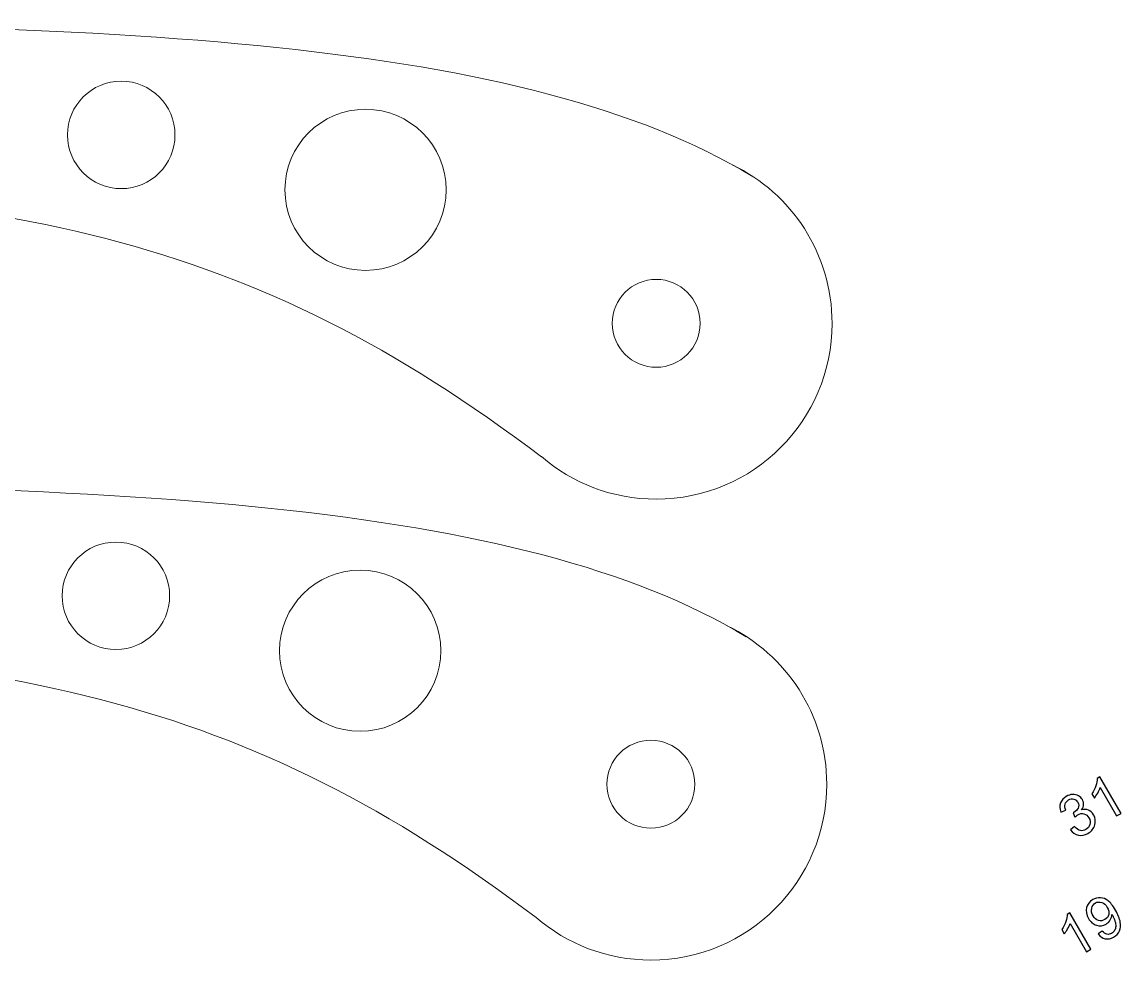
# Model space of a CAD drawing. Header units: millimetres. Extents: x -819 to 558, y -342 to 336.
# Drawn here: x 109.2 to 268, y -235.5 to -99.9 of the extents above; entities that cross this region are included whole.
import ezdxf

# ---------------------------------------------------------------- set-up
doc = ezdxf.new("R2010")
doc.units = ezdxf.units.MM
doc.header["$MEASUREMENT"] = 0
doc.layers.add('#Layer 1', color=7, linetype='Continuous')

msp = doc.modelspace()

# ---------------------------------------------------------------- linework, layer by layer
at = {"layer": '#Layer 1', "color": 22, "lineweight": 9}
for points in [[(214.5831, -122.1519), (181.843, -102.3651), (123.7429, -99.9196), (36.6064, -99.9213)], [(184.2443, -162.7389), (142.3319, -131.0424), (107.524, -123.6341), (36.8421, -122.9971)], [(213.8115, -188.7428), (181.0714, -168.956), (122.9713, -166.5105), (35.8348, -166.5122)], [(183.4727, -229.3298), (141.5603, -197.6333), (106.7524, -190.225), (36.0705, -189.588)]]:
    msp.add_open_spline(points, degree=3, dxfattribs=at)
for points, knots in [([(131.3276, -116.2356), (131.3276, -120.522), (127.8529, -123.9967), (123.5665, -123.9967), (123.5665, -123.9967), (119.2801, -123.9967), (115.8054, -120.522), (115.8054, -116.2356), (115.8054, -116.2356), (115.8054, -111.9492), (119.2801, -108.4745), (123.5665, -108.4745), (123.5665, -108.4745), (127.8529, -108.4745), (131.3276, -111.9492), (131.3276, -116.2356)], [0, 0, 0, 0, 0.25, 0.25, 0.25, 0.25, 0.5, 0.5, 0.5, 0.5, 0.75, 0.75, 0.75, 0.75, 1, 1, 1, 1]), ([(170.4859, -124.1731), (170.4859, -130.6027), (165.2738, -135.8148), (158.8443, -135.8148), (158.8443, -135.8148), (152.4147, -135.8148), (147.2026, -130.6027), (147.2026, -124.1731), (147.2026, -124.1731), (147.2026, -117.7435), (152.4147, -112.5314), (158.8443, -112.5314), (158.8443, -112.5314), (165.2738, -112.5314), (170.4859, -117.7435), (170.4859, -124.1731)], [0, 0, 0, 0, 0.25, 0.25, 0.25, 0.25, 0.5, 0.5, 0.5, 0.5, 0.75, 0.75, 0.75, 0.75, 1, 1, 1, 1]), ([(211.8565, -120.5762), (220.3591, -124.6822), (226.2248, -133.3871), (226.2248, -143.4622), (226.2248, -143.4622), (226.2248, -157.4899), (214.8529, -168.8622), (200.8248, -168.8622), (200.8248, -168.8622), (194.4963, -168.8622), (188.7083, -166.5477), (184.2613, -162.7192)], [0, 0, 0, 0, 0.33333333, 0.33333333, 0.33333333, 0.33333333, 0.66666667, 0.66666667, 0.66666667, 0.66666667, 1, 1, 1, 1]), ([(130.556, -182.8265), (130.556, -187.1129), (127.0813, -190.5876), (122.7949, -190.5876), (122.7949, -190.5876), (118.5085, -190.5876), (115.0338, -187.1129), (115.0338, -182.8265), (115.0338, -182.8265), (115.0338, -178.5401), (118.5085, -175.0654), (122.7949, -175.0654), (122.7949, -175.0654), (127.0813, -175.0654), (130.556, -178.5401), (130.556, -182.8265)], [0, 0, 0, 0, 0.25, 0.25, 0.25, 0.25, 0.5, 0.5, 0.5, 0.5, 0.75, 0.75, 0.75, 0.75, 1, 1, 1, 1]), ([(169.7143, -190.764), (169.7143, -197.1936), (164.5022, -202.4057), (158.0727, -202.4057), (158.0727, -202.4057), (151.6431, -202.4057), (146.431, -197.1936), (146.431, -190.764), (146.431, -190.764), (146.431, -184.3344), (151.6431, -179.1223), (158.0727, -179.1223), (158.0727, -179.1223), (164.5022, -179.1223), (169.7143, -184.3344), (169.7143, -190.764)], [0, 0, 0, 0, 0.25, 0.25, 0.25, 0.25, 0.5, 0.5, 0.5, 0.5, 0.75, 0.75, 0.75, 0.75, 1, 1, 1, 1]), ([(211.0849, -187.1671), (219.5875, -191.2731), (225.4532, -199.978), (225.4532, -210.0531), (225.4532, -210.0531), (225.4532, -224.0808), (214.0813, -235.4531), (200.0532, -235.4531), (200.0532, -235.4531), (193.7247, -235.4531), (187.9367, -233.1386), (183.4897, -229.3101)], [0, 0, 0, 0, 0.33333333, 0.33333333, 0.33333333, 0.33333333, 0.66666667, 0.66666667, 0.66666667, 0.66666667, 1, 1, 1, 1])]:
    msp.add_open_spline(points, degree=3, knots=knots, dxfattribs=at)
at = {"layer": '#Layer 1', "color": 7, "lineweight": 9}
for points in [[(207.1748, -143.4622), (207.1748, -146.9693), (204.3319, -149.8122), (200.8248, -149.8122), (200.8248, -149.8122), (197.3177, -149.8122), (194.4748, -146.9693), (194.4748, -143.4622), (194.4748, -143.4622), (194.4748, -139.9551), (197.3177, -137.1122), (200.8248, -137.1122), (200.8248, -137.1122), (204.3319, -137.1122), (207.1748, -139.9551), (207.1748, -143.4622)], [(206.4032, -210.0531), (206.4032, -213.5602), (203.5603, -216.4031), (200.0532, -216.4031), (200.0532, -216.4031), (196.5461, -216.4031), (193.7032, -213.5602), (193.7032, -210.0531), (193.7032, -210.0531), (193.7032, -206.546), (196.5461, -203.7031), (200.0532, -203.7031), (200.0532, -203.7031), (203.5603, -203.7031), (206.4032, -206.546), (206.4032, -210.0531)]]:
    msp.add_open_spline(points, degree=3, knots=[0, 0, 0, 0, 0.25, 0.25, 0.25, 0.25, 0.5, 0.5, 0.5, 0.5, 0.75, 0.75, 0.75, 0.75, 1, 1, 1, 1], dxfattribs=at)
at = {"layer": '#Layer 1', "color": 250}
for points, knots in [([(267.9507, -214.268), (267.9507, -214.268), (267.3073, -214.6391), (267.3073, -214.6391), (267.3073, -214.6391), (267.3073, -214.6391), (264.9366, -210.5342), (264.9366, -210.5342), (264.9366, -210.5342), (264.8675, -210.7712), (264.7489, -211.0366), (264.5824, -211.3301), (264.5824, -211.3301), (264.4158, -211.6236), (264.2537, -211.8649), (264.097, -212.0539), (264.097, -212.0539), (264.097, -212.0539), (263.7372, -211.4317), (263.7372, -211.4317), (263.7372, -211.4317), (263.9996, -211.0535), (264.1958, -210.6668), (264.327, -210.2703), (264.327, -210.2703), (264.4568, -209.8737), (264.5132, -209.5295), (264.4935, -209.2388), (264.4935, -209.2388), (264.4935, -209.2388), (264.9098, -208.9989), (264.9098, -208.9989), (264.9098, -208.9989), (264.9098, -208.9989), (267.9507, -214.268), (267.9507, -214.268)], [0, 0, 0, 0, 0.11111111, 0.11111111, 0.11111111, 0.11111111, 0.22222222, 0.22222222, 0.22222222, 0.22222222, 0.33333333, 0.33333333, 0.33333333, 0.33333333, 0.44444444, 0.44444444, 0.44444444, 0.44444444, 0.55555556, 0.55555556, 0.55555556, 0.55555556, 0.66666667, 0.66666667, 0.66666667, 0.66666667, 0.77777778, 0.77777778, 0.77777778, 0.77777778, 0.88888889, 0.88888889, 0.88888889, 0.88888889, 1, 1, 1, 1]), ([(260.6498, -216.6352), (260.6498, -216.6352), (261.2453, -216.178), (261.2453, -216.178), (261.2453, -216.178), (261.5303, -216.4997), (261.8068, -216.6902), (262.0778, -216.7495), (262.0778, -216.7495), (262.3487, -216.8074), (262.6126, -216.7637), (262.868, -216.6154), (262.868, -216.6154), (263.17, -216.4405), (263.3661, -216.1879), (263.4537, -215.8577), (263.4537, -215.8577), (263.5411, -215.5275), (263.4946, -215.2057), (263.3167, -214.8967), (263.3167, -214.8967), (263.1446, -214.6003), (262.9075, -214.4127), (262.6041, -214.3322), (262.6041, -214.3322), (262.2993, -214.2504), (261.9988, -214.297), (261.6996, -214.4692), (261.6996, -214.4692), (261.5782, -214.5397), (261.4399, -214.6512), (261.2861, -214.8036), (261.2861, -214.8036), (261.2861, -214.8036), (261.0321, -214.1968), (261.0321, -214.1968), (261.0321, -214.1968), (261.0773, -214.1756), (261.114, -214.1587), (261.1394, -214.1432), (261.1394, -214.1432), (261.4146, -213.9851), (261.6192, -213.7706), (261.7561, -213.5011), (261.7561, -213.5011), (261.8929, -213.2316), (261.876, -212.9466), (261.7038, -212.6488), (261.7038, -212.6488), (261.5669, -212.4118), (261.3736, -212.2636), (261.1253, -212.2), (261.1253, -212.2), (260.8755, -212.138), (260.6243, -212.1789), (260.3717, -212.3242), (260.3717, -212.3242), (260.1206, -212.4696), (259.9569, -212.6686), (259.8807, -212.9225), (259.8807, -212.9225), (259.8045, -213.1765), (259.8342, -213.4757), (259.9682, -213.8172), (259.9682, -213.8172), (259.9682, -213.8172), (259.2584, -214.0754), (259.2584, -214.0754), (259.2584, -214.0754), (259.0876, -213.5971), (259.0735, -213.1597), (259.2147, -212.7603), (259.2147, -212.7603), (259.3572, -212.3623), (259.6351, -212.0434), (260.0514, -211.8036), (260.0514, -211.8036), (260.3379, -211.6385), (260.637, -211.5467), (260.9489, -211.5312), (260.9489, -211.5312), (261.2608, -211.5143), (261.5415, -211.5763), (261.7913, -211.7147), (261.7913, -211.7147), (262.0425, -211.8529), (262.2358, -212.042), (262.3741, -212.2805), (262.3741, -212.2805), (262.5053, -212.5077), (262.5632, -212.749), (262.5492, -213.0058), (262.5492, -213.0058), (262.535, -213.2612), (262.4405, -213.5138), (262.264, -213.7607), (262.264, -213.7607), (262.6168, -213.6535), (262.9428, -213.6634), (263.2447, -213.789), (263.2447, -213.789), (263.5468, -213.916), (263.7966, -214.1488), (263.9913, -214.4875), (263.9913, -214.4875), (264.2566, -214.9447), (264.313, -215.4301), (264.1634, -215.9409), (264.1634, -215.9409), (264.0125, -216.4531), (263.6822, -216.8567), (263.1714, -217.1516), (263.1714, -217.1516), (262.7114, -217.417), (262.25, -217.5002), (261.7871, -217.4015), (261.7871, -217.4015), (261.3243, -217.3026), (260.9446, -217.0473), (260.6498, -216.6352)], [0, 0, 0, 0, 0.03333333, 0.03333333, 0.03333333, 0.03333333, 0.06666667, 0.06666667, 0.06666667, 0.06666667, 0.1, 0.1, 0.1, 0.1, 0.13333333, 0.13333333, 0.13333333, 0.13333333, 0.16666667, 0.16666667, 0.16666667, 0.16666667, 0.2, 0.2, 0.2, 0.2, 0.23333333, 0.23333333, 0.23333333, 0.23333333, 0.26666667, 0.26666667, 0.26666667, 0.26666667, 0.3, 0.3, 0.3, 0.3, 0.33333333, 0.33333333, 0.33333333, 0.33333333, 0.36666667, 0.36666667, 0.36666667, 0.36666667, 0.4, 0.4, 0.4, 0.4, 0.43333333, 0.43333333, 0.43333333, 0.43333333, 0.46666667, 0.46666667, 0.46666667, 0.46666667, 0.5, 0.5, 0.5, 0.5, 0.53333333, 0.53333333, 0.53333333, 0.53333333, 0.56666667, 0.56666667, 0.56666667, 0.56666667, 0.6, 0.6, 0.6, 0.6, 0.63333333, 0.63333333, 0.63333333, 0.63333333, 0.66666667, 0.66666667, 0.66666667, 0.66666667, 0.7, 0.7, 0.7, 0.7, 0.73333333, 0.73333333, 0.73333333, 0.73333333, 0.76666667, 0.76666667, 0.76666667, 0.76666667, 0.8, 0.8, 0.8, 0.8, 0.83333333, 0.83333333, 0.83333333, 0.83333333, 0.86666667, 0.86666667, 0.86666667, 0.86666667, 0.9, 0.9, 0.9, 0.9, 0.93333333, 0.93333333, 0.93333333, 0.93333333, 0.96666667, 0.96666667, 0.96666667, 0.96666667, 1, 1, 1, 1]), ([(264.652, -231.6764), (264.652, -231.6764), (265.2398, -231.2626), (265.2398, -231.2626), (265.2398, -231.2626), (265.4595, -231.5254), (265.6821, -231.6796), (265.905, -231.7252), (265.905, -231.7252), (266.1294, -231.7721), (266.3566, -231.7288), (266.5883, -231.5966), (266.5883, -231.5966), (266.7875, -231.4826), (266.9345, -231.3375), (267.0321, -231.1613), (267.0321, -231.1613), (267.1298, -230.985), (267.1823, -230.7932), (267.1911, -230.5858), (267.1911, -230.5858), (267.2, -230.3798), (267.1623, -230.1285), (267.0796, -229.8335), (267.0796, -229.8335), (266.9955, -229.5384), (266.8774, -229.2574), (266.7241, -228.989), (266.7241, -228.989), (266.7071, -228.9608), (266.6818, -228.9184), (266.6466, -228.8619), (266.6466, -228.8619), (266.6349, -229.1412), (266.554, -229.4092), (266.4039, -229.6658), (266.4039, -229.6658), (266.2539, -229.9209), (266.049, -230.1238), (265.7876, -230.2729), (265.7876, -230.2729), (265.3526, -230.5219), (264.8939, -230.5762), (264.4115, -230.4328), (264.4115, -230.4328), (263.9306, -230.2894), (263.5417, -229.96), (263.2449, -229.443), (263.2449, -229.443), (262.9396, -228.9105), (262.8515, -228.3911), (262.9794, -227.8861), (262.9794, -227.8861), (263.1073, -227.3797), (263.4085, -226.9922), (263.8818, -226.7206), (263.8818, -226.7206), (264.2236, -226.5251), (264.5892, -226.4383), (264.9786, -226.4601), (264.9786, -226.4601), (265.3666, -226.482), (265.7319, -226.6209), (266.0744, -226.8768), (266.0744, -226.8768), (266.4168, -227.1343), (266.773, -227.585), (267.1417, -228.2306), (267.1417, -228.2306), (267.5271, -228.9029), (267.7604, -229.479), (267.8428, -229.9604), (267.8428, -229.9604), (267.9252, -230.4431), (267.8821, -230.8692), (267.7121, -231.2429), (267.7121, -231.2429), (267.5436, -231.6165), (267.2651, -231.9138), (266.878, -232.1347), (266.878, -232.1347), (266.467, -232.371), (266.0661, -232.4494), (265.6739, -232.3697), (265.6739, -232.3697), (265.2832, -232.2914), (264.9421, -232.0594), (264.652, -231.6764)], [0, 0, 0, 0, 0.04545455, 0.04545455, 0.04545455, 0.04545455, 0.09090909, 0.09090909, 0.09090909, 0.09090909, 0.13636364, 0.13636364, 0.13636364, 0.13636364, 0.18181818, 0.18181818, 0.18181818, 0.18181818, 0.22727273, 0.22727273, 0.22727273, 0.22727273, 0.27272727, 0.27272727, 0.27272727, 0.27272727, 0.31818182, 0.31818182, 0.31818182, 0.31818182, 0.36363636, 0.36363636, 0.36363636, 0.36363636, 0.40909091, 0.40909091, 0.40909091, 0.40909091, 0.45454545, 0.45454545, 0.45454545, 0.45454545, 0.5, 0.5, 0.5, 0.5, 0.54545455, 0.54545455, 0.54545455, 0.54545455, 0.59090909, 0.59090909, 0.59090909, 0.59090909, 0.63636364, 0.63636364, 0.63636364, 0.63636364, 0.68181818, 0.68181818, 0.68181818, 0.68181818, 0.72727273, 0.72727273, 0.72727273, 0.72727273, 0.77272727, 0.77272727, 0.77272727, 0.77272727, 0.81818182, 0.81818182, 0.81818182, 0.81818182, 0.86363636, 0.86363636, 0.86363636, 0.86363636, 0.90909091, 0.90909091, 0.90909091, 0.90909091, 0.95454545, 0.95454545, 0.95454545, 0.95454545, 1, 1, 1, 1]), ([(265.9668, -227.8419), (265.7544, -227.4705), (265.4881, -227.2329), (265.1651, -227.1293), (265.1651, -227.1293), (264.8436, -227.0243), (264.5444, -227.0521), (264.2676, -227.2096), (264.2676, -227.2096), (263.9793, -227.3742), (263.7969, -227.6349), (263.7187, -227.9903), (263.7187, -227.9903), (263.6404, -228.3473), (263.7076, -228.7115), (263.9213, -229.0844), (263.9213, -229.0844), (264.1127, -229.4191), (264.3692, -229.6341), (264.6921, -229.7277), (264.6921, -229.7277), (265.0137, -229.82), (265.3228, -229.7825), (265.6194, -229.6122), (265.6194, -229.6122), (265.9175, -229.442), (266.1042, -229.1968), (266.1767, -228.8766), (266.1767, -228.8766), (266.2492, -228.5578), (266.1793, -228.2119), (265.9668, -227.8419)], [0, 0, 0, 0, 0.125, 0.125, 0.125, 0.125, 0.25, 0.25, 0.25, 0.25, 0.375, 0.375, 0.375, 0.375, 0.5, 0.5, 0.5, 0.5, 0.625, 0.625, 0.625, 0.625, 0.75, 0.75, 0.75, 0.75, 0.875, 0.875, 0.875, 0.875, 1, 1, 1, 1]), ([(263.6012, -233.9021), (263.6012, -233.9021), (262.9558, -234.2721), (262.9558, -234.2721), (262.9558, -234.2721), (262.9558, -234.2721), (260.6006, -230.1575), (260.6006, -230.1575), (260.6006, -230.1575), (260.5297, -230.3958), (260.4107, -230.6609), (260.2436, -230.9527), (260.2436, -230.9527), (260.0753, -231.2458), (259.9126, -231.4869), (259.7542, -231.6757), (259.7542, -231.6757), (259.7542, -231.6757), (259.3969, -231.0514), (259.3969, -231.0514), (259.3969, -231.0514), (259.6614, -230.6751), (259.8596, -230.2888), (259.9901, -229.8925), (259.9901, -229.8925), (260.122, -229.4962), (260.1791, -229.152), (260.1627, -228.8613), (260.1627, -228.8613), (260.1627, -228.8613), (260.578, -228.6221), (260.578, -228.6221), (260.578, -228.6221), (260.578, -228.6221), (263.6012, -233.9021), (263.6012, -233.9021)], [0, 0, 0, 0, 0.11111111, 0.11111111, 0.11111111, 0.11111111, 0.22222222, 0.22222222, 0.22222222, 0.22222222, 0.33333333, 0.33333333, 0.33333333, 0.33333333, 0.44444444, 0.44444444, 0.44444444, 0.44444444, 0.55555556, 0.55555556, 0.55555556, 0.55555556, 0.66666667, 0.66666667, 0.66666667, 0.66666667, 0.77777778, 0.77777778, 0.77777778, 0.77777778, 0.88888889, 0.88888889, 0.88888889, 0.88888889, 1, 1, 1, 1])]:
    msp.add_open_spline(points, degree=3, knots=knots, dxfattribs=at)

doc.saveas('drawing.dxf')
